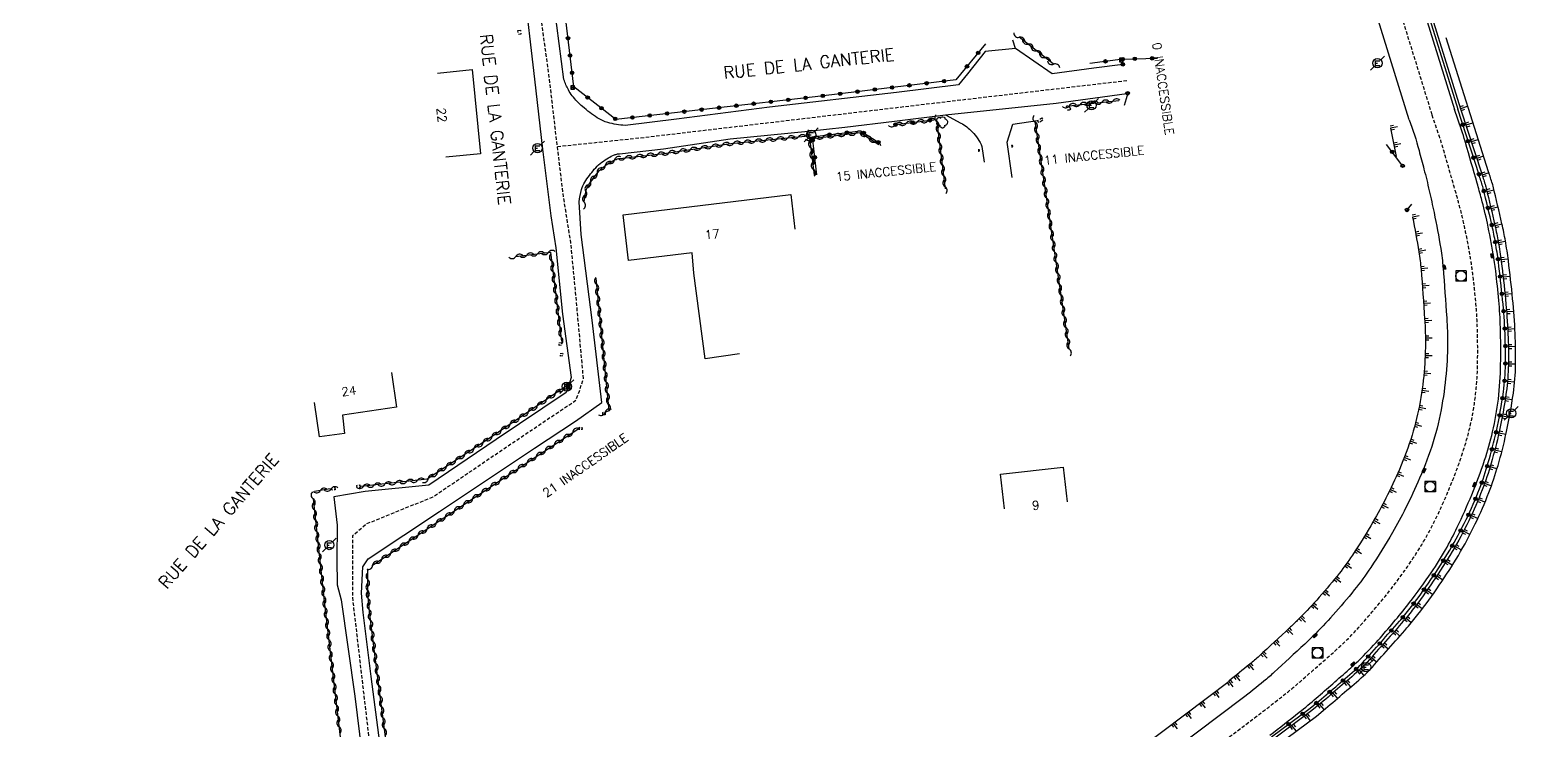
# Model space of a CAD drawing. Header units: millimetres. Extents: x 151000 to 152000, y 111999 to 113000.
# Drawn here: x 151442.4 to 151655.9, y 112744.4 to 112844.9 of the extents above; entities that cross this region are included whole.
import ezdxf
from ezdxf.enums import TextEntityAlignment as Align

# ---------------------------------------------------------------- set-up
doc = ezdxf.new("R2010")
doc.units = ezdxf.units.MM
doc.linetypes.add('DASHED', pattern=[0.75, 0.5, -0.25])
doc.layers.get('0').update_dxf_attribs({"linetype": 'CONTINUOUS'})
for name, color, linetype in [('W0001', 6, 'DASHED'), ('W0008', 7, 'CONTINUOUS'), ('W0017', 7, 'CONTINUOUS'), ('W0100', 7, 'CONTINUOUS'), ('W0112', 1, 'DASHED'), ('W0211', 2, 'CONTINUOUS'), ('W0300', 7, 'CONTINUOUS'), ('W0302', 3, 'CONTINUOUS'), ('W0310', 3, 'CONTINUOUS'), ('W0322', 7, 'CONTINUOUS'), ('W0330', 7, 'CONTINUOUS'), ('W0400', 7, 'CONTINUOUS'), ('W0420', 7, 'CONTINUOUS'), ('W0471', 7, 'CONTINUOUS'), ('W0989', 7, 'CONTINUOUS'), ('W0991', 7, 'CONTINUOUS')]:
    doc.layers.add(name, color=color, linetype=linetype)
doc.styles.get("Standard").update_dxf_attribs({"font": 'romans.shx', "width": 0.85})

# ---------------------------------------------------------------- blocks, each defined once
blk = doc.blocks.new('t211o')
at = {"color": 0, "linetype": 'Continuous'}
for p, q in [((-0.29, 0.5), (-0.29, 0)), ((0, 1), (0, 0)), ((0.29, 0.5), (0.29, 0))]:
    blk.add_line(p, q, dxfattribs=at)
blk = doc.blocks.new('t322o')
at = {"color": 0, "linetype": 'Continuous'}
for radius in [0.25, 0.15]:
    blk.add_circle((0, 0), radius, dxfattribs=at)
blk = doc.blocks.new('t310o')
at = {"color": 0, "linetype": 'Continuous'}
for centre, start, end in [((-0.5, 0.38), 216.8699, 323.1304), ((0.5, -0.37), 36.8699, 143.1303)]:
    blk.add_arc(centre, 0.625, start, end, dxfattribs=at)
blk = doc.blocks.new('T400')
for p, q in [((-0.15, 0.3), (0.15, 0.3)), ((-0.15, -0.25), (-0.15, 0.3)), ((-0.15, 0.15), (0.15, 0.15)), ((-0.15, 0), (0.15, 0)), ((0.15, 0.3), (0.15, -0.25)), ((-0.15, -0.15), (0.15, -0.15)), ((-0.15, -0.25), (-0.15, -0.3)), ((-0.15, -0.3), (0.15, -0.3)), ((0.15, -0.3), (0.15, -0.25))]:
    blk.add_line(p, q)
blk = doc.blocks.new('T471')
for p, q in [((-0.333334, 0.333334), (-0.333334, -0.333334)), ((-0.333334, 0.333334), (0.333334, 0.333334)), ((-0.333334, 0), (0, 0)), ((0.500001, 0.500001), (1.000002, 1.000002)), ((-0.500001, -0.500001), (-1.000002, -1.000002)), ((-0.333334, -0.333334), (0.333334, -0.333334))]:
    blk.add_line(p, q)
blk.add_ellipse((0, 0), major_axis=(0.471405, 0.471405), ratio=1, start_param=5.4977871438, end_param=11.780972451)
blk = doc.blocks.new('t330o')
at = {"color": 0, "linetype": 'Continuous'}
for p, q in [((0.25, -0.25), (-0.25, 0.25)), ((-0.25, -0.25), (0.25, 0.25)), ((-0.25, 0.25), (-0.25, -0.25)), ((0.25, 0.25), (-0.25, 0.25)), ((0.25, -0.25), (0.25, 0.25)), ((-0.25, -0.25), (0.25, -0.25)), ((-0.25, -0.25), (-0.25, -0.25))]:
    blk.add_line(p, q, dxfattribs=at)
blk = doc.blocks.new('T300')
for p, q in [((-0.8, 0.51), (-0.86, 0.34)), ((-0.86, 0.34), (-0.86, 0.17)), ((-0.86, 0.17), (-0.74, 0.06)), ((-0.69, 0.63), (-0.8, 0.51)), ((-0.8, -0.06), (-0.74, 0.06)), ((-0.74, 0.06), (-0.69, 0.11)), ((-0.57, 0.69), (-0.69, 0.63)), ((-0.46, 0.69), (-0.57, 0.69)), ((-0.29, 0.63), (-0.46, 0.69)), ((-0.29, 0.63), (-0.17, 0.74)), ((-0.23, 0.57), (-0.29, 0.63)), ((-0.17, 0.74), (-0.06, 0.8)), ((-0.06, 0.8), (0.06, 0.8)), ((0.06, 0.8), (0.23, 0.74)), ((0.23, 0.74), (0.34, 0.63)), ((0.34, 0.63), (0.4, 0.51)), ((0.46, 0.46), (0.34, 0.46)), ((0.4, 0.51), (0.4, 0.46)), ((0.57, 0.4), (0.46, 0.46)), ((0.57, 0.4), (0.69, 0.29)), ((0.69, 0.29), (0.74, 0.17)), ((0.74, 0.06), (0.69, -0.17)), ((0.74, 0.17), (0.74, 0.06)), ((-0.8, -0.17), (-0.8, -0.06)), ((-0.8, -0.23), (-0.8, -0.17)), ((-0.74, -0.34), (-0.8, -0.23)), ((-0.69, -0.4), (-0.74, -0.34)), ((-0.51, -0.46), (-0.69, -0.4)), ((-0.4, -0.46), (-0.51, -0.46)), ((-0.4, -0.46), (-0.34, -0.46)), ((-0.34, -0.46), (-0.34, -0.4)), ((-0.34, -0.51), (-0.34, -0.46)), ((-0.29, -0.63), (-0.34, -0.51)), ((-0.17, -0.74), (-0.29, -0.63)), ((-0.06, -0.8), (-0.17, -0.74)), ((0.06, -0.8), (-0.06, -0.8)), ((0.17, -0.74), (0.06, -0.8)), ((0.23, -0.69), (0.17, -0.74)), ((0.29, -0.46), (0.23, -0.46)), ((0.29, -0.63), (0.23, -0.69)), ((0.46, -0.4), (0.29, -0.46)), ((0.34, -0.51), (0.29, -0.63)), ((0.34, -0.51), (0.34, -0.46)), ((0.57, -0.34), (0.46, -0.4)), ((0.63, -0.29), (0.57, -0.34)), ((0.69, -0.17), (0.63, -0.29))]:
    blk.add_line(p, q)
blk = doc.blocks.new('T420')
for p, q in [((0.75, 0.75), (-0.75, 0.75)), ((-0.75, 0.75), (-0.75, -0.75)), ((0.75, 0.75), (0.75, -0.75)), ((0.75, -0.75), (-0.75, -0.75))]:
    blk.add_line(p, q)
blk.add_ellipse((0, 0), major_axis=(-0.53, 0.53), ratio=1, start_param=3.926991, end_param=10.210176)

msp = doc.modelspace()

# ---------------------------------------------------------------- linework, layer by layer
at = {"layer": 'W0001', "flags": 128}
for points in [[(151611.93, 113000), (151614.79, 112976.64), (151622.6, 112912.83), (151625.88, 112892.26), (151630.38, 112874.97), (151643.46, 112832.71), (151643.46, 112832.71)], [(151518.03, 112828.13), (151530.53, 112829.45), (151575.9, 112834.82), (151599.76, 112837.61)]]:
    msp.add_lwpolyline(points, dxfattribs=at)
for points in [[(151442.44, 112594.69), (151442.44, 112594.69), (151442.63, 112600.87), (151442.37, 112608.91), (151442.35, 112609.66), (151442.39, 112612.8), (151442.82, 112617.55, -0.009953), (151442.84, 112617.74, -0.002454), (151442.98, 112618.74, -0.010585), (151443.42, 112621.4, -0.01031), (151443.95, 112623.96, -0.016303), (151444.65, 112625.92, -0.016846), (151445.5, 112627.89, -0.013579), (151446.28, 112629.43, -0.013086), (151447.12, 112630.88), (151451.06, 112636.33), (151461.04, 112648.64, -0.005608), (151462.15, 112649.87, -0.005713), (151463.3, 112651.1, -0.010225), (151465.42, 112653.23, -0.009864), (151467.55, 112655.2), (151476.54, 112661.34, 0.016396), (151478.62, 112663.27, 0.02562), (151479.82, 112664.59, 0.002821), (151480.81, 112665.8, 0.002374), (151481.96, 112667.25, 0.03227), (151483.25, 112669.13, 0.020736), (151484.81, 112671.99), (151490.66, 112682.65), (151494.53, 112690.46, 0.033595), (151495.72, 112693.19, 0.060719), (151496.16, 112695.1, 0.010186), (151496.36, 112697.43, 0.009539), (151496.47, 112699.92, 0.029339), (151496.41, 112701.66, 0.017767), (151496.08, 112704.24), (151494.68, 112714.59), (151491.79, 112736.85), (151490.24, 112750.01), (151488.68, 112763.42), (151488.68, 112763.42), (151488.68, 112764.06), (151488.68, 112772.31), (151490.62, 112774), (151493.21, 112775.03), (151500.19, 112777.88), (151510.23, 112784.69), (151520.68, 112791.73), (151521.19, 112793.03), (151521.77, 112794.84), (151520.87, 112804.77), (151519.97, 112814.32), (151518.93, 112820.77), (151518.03, 112828.13), (151516.87, 112838.04), (151515.7, 112846.56), (151513.77, 112864.45), (151513.12, 112870.25), (151513.12, 112874.98), (151513.34, 112879.7), (151514.2, 112885.93), (151515.27, 112893.02), (151516.56, 112899.46), (151517.85, 112914.84), (151518.92, 112944.9), (151519.78, 112959.72), (151522.04, 112967.11), (151533.21, 112962.48), (151556.38, 112954.85), (151564.28, 112953.76), (151571.59, 112954.2), (151578.93, 112957.63), (151583.79, 112961.54), (151587.46, 112967.21), (151592.9, 112977.98), (151594.52, 112984.33)], [(151459.91, 112587.84), (151483.76, 112616.82), (151504.78, 112642.36), (151517.41, 112657.69), (151528.04, 112670.57), (151529.35, 112672.13, -0.004363), (151533.5, 112676.98, -0.006719), (151536.31, 112680.11, -0.000073), (151538.72, 112682.73, -0.001328), (151538.86, 112682.88, -0.006227), (151541.72, 112685.88, -0.004746), (151545.52, 112689.69, -0.008001), (151548.84, 112692.86, -0.006296), (151553.15, 112696.73, -0.005412), (151554.9, 112698.24, -0.002202), (151559.14, 112701.77, -0.015602), (151559.65, 112702.16, 0.004263), (151560.88, 112703.07), (151589.59, 112724.64), (151598.78, 112731.62), (151618.22, 112746.31, 0.006484), (151622.39, 112749.55, 0.011034), (151624.7, 112751.48, 0.001143), (151629.42, 112755.63, 0.006068), (151630.24, 112756.37, 0.023529), (151633.01, 112759.19, 0.014729), (151637.27, 112764.24, 0.017218), (151640.32, 112768.37, 0.020772), (151642.53, 112771.9, 0.01837), (151644.13, 112774.95, 0.013276), (151646.13, 112779.44, 0.018273), (151647.87, 112784.15, 0.022579), (151648.95, 112787.96, 0.027206), (151649.71, 112792.3, 0.026146), (151650.02, 112796.9, 0.011137), (151649.99, 112802.07, 0.015346), (151649.77, 112805.72, 0.006991), (151649.33, 112809.9, 0.012154), (151649, 112812.18, 0.010872), (151648.19, 112816.43, 0.013352), (151647.38, 112819.79, 0.003304), (151646.77, 112821.97, 0.001261), (151645.1, 112827.78, 0.00425), (151645.07, 112827.91, 0.000488), (151644.57, 112829.52), (151643.46, 112832.71)]]:
    msp.add_lwpolyline(points, format="xyb", dxfattribs=at)
at = {"layer": 'W0008', "flags": 128}
for points in [[(151640.22, 112831.97), (151627.56, 112872.9, -0.0129), (151624.4, 112883.69, -0.0135), (151622.56, 112892.06, -0.0183), (151619.81, 112908.65), (151608.65, 113000, 0.1196)], [(151615.27, 113000), (151619.87, 112962.56), (151625.57, 112915.97), (151626.48, 112908.9, 0.0199), (151629.2, 112892.46, 0.0234), (151633.2, 112877.05), (151646.7, 112833.45), (151646.7, 112833.45)], [(151599.14, 112839.91), (151594.97, 112839.36), (151589.01, 112838.57), (151583.76, 112842.18), (151579.38, 112841.74), (151576.88, 112838.56), (151575.55, 112836.96), (151566.68, 112835.87), (151548.44, 112833.77), (151535.12, 112832.04), (151527.75, 112831.16, -0.052635), (151525.27, 112831.57, -0.080022), (151523.75, 112832.25, -0.033307), (151521.65, 112833.86, -0.041387), (151520.17, 112835.39, -0.052925), (151519.61, 112836.26, -0.033593), (151518.96, 112837.75), (151517.28, 112850.7), (151516.21, 112861.79), (151515.01, 112872.06)], [(151493.64, 112734.15), (151491.33, 112752.11), (151490.17, 112761.27), (151489.91, 112764.06), (151490.14, 112767.81), (151490.91, 112768.98), (151501.13, 112775.79), (151514.77, 112784.85), (151520.61, 112788.72), (151524.43, 112791.41), (151523.04, 112803.23), (151521.46, 112815.53), (151521.17, 112820.19, -0.047687), (151521.49, 112821.98, -0.076853), (151521.95, 112823, -0.028165), (151523.33, 112824.87, -0.05544), (151524.17, 112825.69, -0.023631), (151525.14, 112826.37, -0.029279), (151525.98, 112826.84, -0.043169), (151526.43, 112827, -0.041179), (151526.92, 112827.1), (151533.27, 112827.8), (151542.83, 112829.24), (151553.99, 112830.35), (151559.26, 112830.89), (151566.4, 112831.76), (151573.72, 112832.67), (151589.59, 112834.36), (151599.72, 112835.73)], [(151620.21, 112743.67, 0.006486), (151624.45, 112746.97, 0.011034), (151626.88, 112748.99, 0.001143), (151631.61, 112753.14, 0.006068), (151632.48, 112753.94, 0.023529), (151635.47, 112756.98, 0.014729), (151639.86, 112762.19, 0.017218), (151643.04, 112766.5, 0.020772), (151645.41, 112770.26, 0.01837), (151647.11, 112773.52, 0.013276), (151649.18, 112778.18, 0.018273), (151651.02, 112783.11, 0.022579), (151652.17, 112787.21, 0.027206), (151653, 112791.9, 0.026146), (151653.33, 112796.84, 0.011137), (151653.3, 112802.17, 0.015346), (151653.06, 112806.02, 0.006991), (151652.62, 112810.29, 0.012154), (151652.27, 112812.73, 0.010872), (151651.43, 112817.12, 0.013352), (151650.57, 112820.65, 0.003304), (151649.96, 112822.88, 0.001261), (151648.28, 112828.7, 0.00425), (151648.23, 112828.89, 0.000488), (151647.73, 112830.5), (151646.7, 112833.45)], [(151640.22, 112831.97, -0.022138), (151641.62, 112827.57, -0.004768), (151642.33, 112824.9, -0.005541), (151643.09, 112821.78, -0.005541), (151643.78, 112818.64, -0.010915), (151644.73, 112813.51, -0.02054), (151645.07, 112810.75, -0.003522), (151645.59, 112803.55, -0.010537), (151645.7, 112801.14, -0.025236), (151645.56, 112796.15, -0.024187), (151644.9, 112790.99, -0.03054), (151643.66, 112785.78, -0.029186), (151641.71, 112780.53, -0.012929), (151639.7, 112776.25, -0.015312), (151637.8, 112772.74, -0.014955), (151634.7, 112767.75, -0.021882), (151632.34, 112764.51, -0.014429), (151629.3, 112760.93, -0.016034), (151626.38, 112757.87, -0.006041), (151625.22, 112756.76, -0.001627), (151620.84, 112752.7, -0.01443), (151619.37, 112751.42, -0.007045), (151616.26, 112748.94), (151587.32, 112727.12)]]:
    msp.add_lwpolyline(points, format="xyb", dxfattribs=at)
msp.add_lwpolyline([(151513.15, 112851.4), (151514.76, 112837.79), (151515.91, 112827.77), (151517.11, 112818.2), (151517.79, 112813.59), (151518.75, 112804.06), (151520.03, 112794.98), (151519.59, 112793.61), (151519.29, 112792.85), (151509.27, 112786.1), (151499.6, 112779.53), (151490.48, 112778.64), (151485.98, 112777.87), (151486.45, 112773.81), (151486.4, 112768.93), (151486.43, 112765.25), (151487.01, 112763.08), (151488.98, 112749.28), (151490.67, 112735.65)], dxfattribs=at)
at = {"layer": 'W0017', "flags": 128}
for points in [[(151583.76, 112842.18), (151583.38, 112843.41)], [(151583.27, 112823.68), (151582.55, 112828.74), (151583.37, 112831.32), (151586.91, 112831.86)]]:
    msp.add_lwpolyline(points, dxfattribs=at)
msp.add_lwpolyline([(151573.72, 112832.67), (151575.91, 112831.5, -0.037984), (151576.77, 112830.93, -0.037984), (151577.53, 112830.25, -0.047468), (151578.33, 112829.25, -0.047468), (151578.92, 112828.11), (151579.26, 112825.88)], format="xyb", dxfattribs=at)
at = {"layer": 'W0100', "flags": 128}
for points in [[(151500.83, 112838.67), (151505.8, 112839.17), (151507.02, 112827.1), (151502.05, 112826.59)], [(151544.17, 112798.39), (151539.22, 112797.67), (151537.62, 112809.95), (151537.36, 112812.89), (151528.25, 112811.76), (151527.46, 112818.34), (151551.5, 112821.25), (151552.11, 112816.28)], [(151494.24, 112795.7), (151494.97, 112790.76), (151487.2, 112789.61), (151487.5, 112786.98), (151483.92, 112786.46), (151483.21, 112791.41)], [(151582.15, 112776.16), (151581.6, 112781.13), (151590.58, 112782.13), (151591.14, 112777.16)]]:
    msp.add_lwpolyline(points, dxfattribs=at)
at = {"layer": 'W0112', "flags": 128}
for points in [[(151512.37, 112844.75), (151512.72, 112844.8), (151512.79, 112844.26), (151512.44, 112844.22)], [(151587.09, 112831.55), (151586.91, 112831.86), (151587.53, 112832.23), (151587.71, 112831.92)], [(151591.64, 112833.46), (151591.32, 112833.31), (151591.04, 112833.9), (151591.36, 112834.05)], [(151518.24, 112799.96), (151518.6, 112800), (151518.64, 112799.63), (151518.29, 112799.59)], [(151518.42, 112798.44), (151518.77, 112798.5), (151518.84, 112798.12), (151518.49, 112798.06)], [(151524.55, 112789.63), (151524.53, 112789.99), (151524.88, 112790.01), (151524.9, 112789.66)], [(151521.18, 112787.49), (151521.15, 112787.84), (151521.56, 112787.88), (151521.59, 112787.52)], [(151486.12, 112779.23), (151486.16, 112778.88), (151485.71, 112778.82), (151485.66, 112779.17)], [(151489.71, 112779.58), (151489.76, 112779.23), (151489.32, 112779.17), (151489.27, 112779.52)]]:
    msp.add_lwpolyline(points, close=True, dxfattribs=at)
for points in [[(151583.16, 112828.12, 1.023033), (151583.32, 112828.24, 0.977486)], [(151578.4, 112827.51, 1.023033), (151578.56, 112827.64, 0.977486)]]:
    msp.add_lwpolyline(points, format="xyb", close=True, dxfattribs=at)
at = {"layer": 'W0211', "flags": 128}
for points in [[(151619.07, 112979.74), (151626.87, 112914.9), (151627.27, 112909.66, 0.0344), (151630.42, 112892.66, 0.022), (151634.06, 112876.99), (151647.56, 112833.54), (151647.56, 112833.54)], [(151647.56, 112833.54), (151650.63, 112824.2, -0.002453), (151651.16, 112822.5, -0.01366), (151651.25, 112822.17, -0.00504), (151652.51, 112816.8, -0.011513), (151652.99, 112814.42, -0.012867), (151653.41, 112811.64, -0.006534), (151654.03, 112806.17, -0.013445), (151654.38, 112801.23, -0.015269), (151654.44, 112796.86, -0.029699), (151654.13, 112792.88, -0.020395), (151653.12, 112787.21, -0.016934), (151651.96, 112782.68, -0.019773), (151650.68, 112778.87, -0.022027), (151648.76, 112774.44, -0.021138), (151646.38, 112770.01, -0.015498), (151643.67, 112765.77, -0.015197), (151640.66, 112761.62, -0.014448), (151639.12, 112759.74, -0.004363), (151633.83, 112753.78, -0.029547), (151632.98, 112752.95, -0.004686), (151627.55, 112748.29), (151626.26, 112747.21), (151620.73, 112743.12)], [(151640.68, 112818, -0.010915), (151641.6, 112813, -0.02054), (151641.91, 112810.5, -0.003522), (151642.43, 112803.35, -0.010537), (151642.53, 112801.07, -0.025236), (151642.4, 112796.4, -0.024187), (151641.78, 112791.54, -0.03054), (151640.62, 112786.71, -0.029186), (151638.81, 112781.81, -0.012929), (151636.86, 112777.67, -0.015312), (151635.06, 112774.33, -0.014955), (151632.06, 112769.51, -0.021882), (151629.86, 112766.49, -0.014429), (151626.94, 112763.05, -0.016034), (151624.16, 112760.14, -0.006041), (151623.06, 112759.08, -0.001627), (151618.69, 112755.03, -0.01443), (151617.36, 112753.87, -0.007045), (151614.32, 112751.45, -0.007045)]]:
    msp.add_lwpolyline(points, format="xyb", dxfattribs=at)
for points in [[(151637.54, 112830.77), (151638.35, 112826.71)], [(151614.37, 112751.4), (151585.46, 112729.59), (151563.67, 112713.59)]]:
    msp.add_lwpolyline(points, dxfattribs=at)
at = {"layer": 'W0302', "flags": 128}
msp.add_lwpolyline([(151621.35, 112742.29), (151626.9, 112746.4), (151628.21, 112747.51, 0.004686), (151633.66, 112752.18, 0.029547), (151634.59, 112753.09, 0.004363), (151639.89, 112759.07, 0.014448), (151641.47, 112760.99, 0.015197), (151644.52, 112765.19, 0.015498), (151647.26, 112769.48, 0.021138), (151649.69, 112773.99, 0.022027), (151651.64, 112778.51, 0.019773), (151652.95, 112782.39, 0.016934), (151654.13, 112786.99, 0.020395), (151655.15, 112792.75, 0.029699), (151655.47, 112796.84, 0.015269), (151655.41, 112801.28, 0.013445), (151655.05, 112806.27, 0.006534), (151654.44, 112811.77, 0.012867), (151654.01, 112814.6, 0.011513), (151653.52, 112817.03, 0.00504), (151652.25, 112822.42, 0.01366), (151652.14, 112822.8, 0.002453), (151651.61, 112824.51), (151645.53, 112843.74)], format="xyb", dxfattribs=at)
at = {"layer": 'W0310', "flags": 128}
for points in [[(151589.22, 112839.93), (151589.14, 112839.98), (151584.28, 112843.81)], [(151591.46, 112833.99), (151598.54, 112834.74)], [(151554.61, 112829.3), (151561.47, 112830.12), (151564.14, 112828.41)], [(151566.52, 112831.27), (151572.42, 112832), (151573.66, 112822.08)], [(151591.43, 112799.09), (151586.55, 112831.75)], [(151554.18, 112829.52), (151554.24, 112829), (151554.86, 112824.04)], [(151512.08, 112812.35), (151517.04, 112812.95), (151518.6, 112800.14)], [(151524.88, 112790.01), (151525.45, 112790.24), (151523.57, 112809.23)], [(151519.02, 112793.56), (151508.37, 112786.32), (151499.37, 112780.41), (151489.85, 112779.34)], [(151491.53, 112768.05), (151501.75, 112774.85), (151515.39, 112783.92), (151521.23, 112787.78)], [(151485.57, 112779.01), (151485.17, 112778.95), (151483.19, 112778.66)], [(151483, 112777.58), (151484.65, 112762.46), (151488.17, 112732.43), (151491.96, 112701.98), (151492.48, 112694.57)], [(151496.78, 112716.67), (151494.55, 112734.27), (151492.24, 112752.23), (151491.07, 112761.37), (151490.82, 112764.14), (151490.86, 112767.56)]]:
    msp.add_lwpolyline(points, dxfattribs=at)
msp.add_lwpolyline([(151521.86, 112820.14, -0.047687), (151522.15, 112821.79, -0.076853), (151522.53, 112822.63, -0.028165), (151523.86, 112824.43, -0.05544), (151524.59, 112825.15, -0.023631), (151525.51, 112825.79, -0.029279), (151526.28, 112826.21, -0.043169), (151526.61, 112826.34, -0.041179), (151526.99, 112826.42), (151533.36, 112827.12), (151542.92, 112828.55), (151554.05, 112829.66)], format="xyb", dxfattribs=at)
at = {"layer": 'W0322', "flags": 128}
for points in [[(151627.36, 112905.1, 0.0104), (151629.57, 112892.7, 0.0245), (151633.68, 112876.88), (151647.19, 112833.49), (151647.19, 112833.49)], [(151620.48, 112743.45), (151626, 112747.54), (151627.28, 112748.61, 0.004686), (151632.71, 112753.27, 0.029547), (151633.52, 112754.06, 0.004363), (151638.8, 112760.02, 0.014448), (151640.33, 112761.88, 0.015197), (151643.33, 112766, 0.015498), (151646.02, 112770.22, 0.021138), (151648.39, 112774.62, 0.022027), (151650.29, 112779.02, 0.019773), (151651.56, 112782.79, 0.016934), (151652.72, 112787.3, 0.020395), (151653.72, 112792.94, 0.029699), (151654.02, 112796.87, 0.015269), (151653.96, 112801.21, 0.013445), (151653.61, 112806.13, 0.006534), (151653, 112811.59, 0.012867), (151652.58, 112814.35, 0.011513), (151652.11, 112816.71, 0.00504), (151650.84, 112822.07, 0.01366), (151650.76, 112822.38, 0.002453), (151650.23, 112824.07), (151647.19, 112833.49)]]:
    msp.add_lwpolyline(points, format="xyb", dxfattribs=at)
for points in [[(151579.45, 112842.85), (151575.18, 112837.71), (151555.02, 112835.27), (151526.43, 112832.02), (151520.39, 112836.67), (151516.17, 112872.01), (151517.6, 112872.22), (151522.55, 112872.96)], [(151599.14, 112839.91), (151599.12, 112840.67), (151604.12, 112840.81)], [(151599.12, 112840.67), (151594.4, 112840.05)], [(151599.83, 112835.76), (151599.61, 112834.97), (151599.34, 112834.01)], [(151555.26, 112824.09), (151554.65, 112829.05), (151554.58, 112829.54), (151561.53, 112830.36), (151564.26, 112828.6)], [(151566.52, 112831.27), (151572.42, 112832)], [(151639.27, 112825.37), (151638.17, 112826.82), (151636.96, 112828.41)], [(151639.9, 112819.03), (151640.59, 112819.87)]]:
    msp.add_lwpolyline(points, dxfattribs=at)

# ---------------------------------------------------------------- block references
at = {"layer": 'W0211'}
for p, rotation in [((151647.56, 112833.54), 288.153449416975), ((151637.54, 112830.77), 281.2556365394581), ((151648.34, 112831.17), 288.153449416975), ((151638.03, 112828.32), 281.2556365394581), ((151649.12, 112828.79), 288.153449416975), ((151649.9, 112826.42), 288.153449416975), ((151650.68, 112824.04), 287.501258436012), ((151651.38, 112821.64), 283.7452191480875), ((151651.96, 112819.21), 283.2216703706765), ((151640.68, 112818), 281.7578316968842), ((151652.52, 112816.77), 282.6716152503806), ((151641.16, 112815.54), 280.5279119465509), ((151641.59, 112813.08), 279.2979921962176), ((151653.01, 112814.32), 279.9611752508947), ((151641.9, 112810.6), 274.7383001141698), ((151653.39, 112811.85), 277.3392883685347), ((151653.69, 112809.37), 276.4946800304964), ((151642.09, 112808.11), 274.2797052198353), ((151653.95, 112806.88), 275.8145439921914), ((151642.27, 112805.61), 273.998288293726), ((151654.18, 112804.4), 274.51062588491), ((151642.44, 112803.12), 273.5008831359524), ((151642.53, 112800.62), 270.7718613477303), ((151654.35, 112801.9), 272.9562383941164), ((151642.5, 112798.12), 267.6792095556839), ((151654.44, 112799.4), 271.0744548909826), ((151654.44, 112796.9), 269.0723773592475), ((151642.33, 112795.63), 264.669406321935), ((151654.31, 112794.41), 264.8466663650145), ((151642.04, 112793.15), 261.8440427466064), ((151654, 112791.93), 261.4503247063516), ((151641.62, 112790.68), 258.7761921048304), ((151653.58, 112789.46), 259.4246993018504), ((151641.06, 112788.24), 255.2548076876088), ((151640.35, 112785.85), 251.8513534148706), ((151653.08, 112787.01), 257.3951993551856), ((151639.51, 112783.5), 248.6562942264385), ((151652.49, 112784.58), 255.3211970251745), ((151638.53, 112781.19), 245.883676410808), ((151651.81, 112782.18), 253.0910439118903), ((151637.48, 112778.93), 244.2621311954352), ((151651.03, 112779.8), 250.2699751496913), ((151636.36, 112776.69), 242.3378820603086), ((151650.13, 112777.47), 247.5761093844185), ((151635.16, 112774.5), 240.0303276188852), ((151649.12, 112775.18), 244.9660466446923), ((151633.88, 112772.35), 238.4576369199224), ((151648.01, 112772.94), 242.4929348956848), ((151632.54, 112770.24), 236.9483500494751), ((151646.81, 112770.75), 240.0875767765438), ((151631.14, 112768.17), 234.2379254688001), ((151645.53, 112768.61), 238.1013208934291), ((151629.62, 112766.19), 231.1192597177042), ((151644.17, 112766.5), 236.3355768570987), ((151628.02, 112764.27), 229.2880972574565), ((151642.75, 112764.44), 234.6131946711781), ((151626.35, 112762.4), 227.2986021525793), ((151641.28, 112762.43), 232.9147912140677), ((151624.62, 112760.59), 225.0159534744147), ((151639.73, 112760.46), 230.2029112105108), ((151622.82, 112758.86), 223.0201893059164), ((151638.09, 112758.58), 228.718290061321), ((151619.16, 112755.46), 222.7071136367297), ((151620.99, 112757.16), 222.863651471323), ((151636.44, 112756.7), 228.404643183494), ((151617.28, 112753.81), 219.3172101939472), ((151634.77, 112754.84), 228.0909963056669), ((151614.37, 112751.4), 217.0290518227517), ((151615.33, 112752.24), 218.28090090368), ((151631.17, 112751.38), 220.7837145256088), ((151633.06, 112753.02), 221.7265928010656), ((151612.37, 112749.9), 217.0290518227517), ((151629.27, 112749.75), 220.4086459171721), ((151608.38, 112746.89), 217.0290518227517), ((151610.38, 112748.39), 217.0290518227517), ((151627.36, 112748.14), 220.0694655599276), ((151606.38, 112745.38), 217.0290518227517), ((151623.4, 112745.09), 216.496479153311), ((151625.41, 112746.58), 216.496479153311)]:
    msp.add_blockref('t211o', p, dxfattribs=dict(at, rotation=rotation))
at = {"layer": 'W0300'}
msp.add_blockref('T300', (151573.27, 112831.58), dxfattribs=at)
at = {"layer": 'W0310'}
for p, rotation in [((151584.29, 112843.8), 141.733094345625), ((151585.52, 112842.83), 141.733094345625), ((151586.75, 112841.86), 141.733094345625), ((151587.98, 112840.89), 141.733094345625), ((151589.22, 112839.93), 150.89008715279), ((151593.01, 112834.16), 6.064128030663932), ((151594.57, 112834.32), 6.064128030663932), ((151596.13, 112834.49), 6.064128030663932), ((151597.69, 112834.65), 6.064128030663932), ((151571.18, 112831.85), 7.132932732220781), ((151572.46, 112831.69), 277.1329327321171), ((151586.57, 112831.61), 98.49846697132362), ((151591.46, 112833.99), 6.064128030663932), ((151554.18, 112829.52), 277.0714710620155), ((151559.28, 112829.86), 6.741311562423191), ((151560.83, 112830.04), 6.741311562423191), ((151562.25, 112829.62), 327.3532111303343), ((151566.52, 112831.27), 7.132932732220781), ((151568.07, 112831.46), 7.132932732220781), ((151569.63, 112831.65), 7.132932732220781), ((151572.66, 112830.14), 277.1329327321171), ((151586.8, 112830.06), 98.49846697132362), ((151537.09, 112827.68), 8.530233674780614), ((151538.64, 112827.91), 8.530233674780614), ((151540.19, 112828.14), 8.530233674780614), ((151541.73, 112828.38), 8.530233674780614), ((151543.28, 112828.59), 5.695243002406181), ((151544.84, 112828.75), 5.695243002406181), ((151546.4, 112828.9), 5.695243002406181), ((151547.96, 112829.06), 5.695243002406181), ((151549.52, 112829.21), 5.695243002406181), ((151551.08, 112829.37), 5.695243002406181), ((151552.63, 112829.52), 5.695243002406181), ((151554.61, 112829.3), 6.741311562423191), ((151554.37, 112827.97), 277.0714710584563), ((151556.17, 112829.49), 6.741311562423191), ((151557.72, 112829.67), 6.741311562423191), ((151563.57, 112828.77), 327.3532111303343), ((151572.85, 112828.58), 277.1329327321171), ((151573.05, 112827.03), 277.1329327321171), ((151587.03, 112828.52), 98.49846697132362), ((151587.26, 112826.97), 98.49846697132362), ((151524.91, 112825.38), 35.86348094189676), ((151526.24, 112826.2), 25.92354051277889), ((151527.77, 112826.5), 6.309848026427068), ((151529.32, 112826.67), 6.309848026427068), ((151530.88, 112826.85), 6.309848026427068), ((151532.44, 112827.02), 6.309848026427068), ((151533.99, 112827.21), 8.530233674780614), ((151535.54, 112827.45), 8.530233674780614), ((151554.56, 112826.42), 277.0714710584563), ((151554.75, 112824.86), 277.0714710584563), ((151573.24, 112825.48), 277.1329327321171), ((151587.49, 112825.42), 98.49846697132362), ((151522.82, 112823.07), 55.36823507105712), ((151523.76, 112824.32), 50.86221194937634), ((151573.43, 112823.92), 277.1329327321171), ((151587.72, 112823.87), 98.49846697132362), ((151522.12, 112821.68), 75.22113635407125), ((151573.63, 112822.37), 277.1329327321171), ((151587.96, 112822.32), 98.49846697132362), ((151588.19, 112820.77), 98.49846697132362), ((151521.86, 112820.14), 85.39861610637075), ((151588.42, 112819.22), 98.49846697132362), ((151588.65, 112817.67), 98.49846697132362), ((151588.88, 112816.13), 98.49846697132362), ((151589.11, 112814.58), 98.49846697132362), ((151515.18, 112812.73), 6.934252859447363), ((151516.74, 112812.92), 6.934252859447363), ((151589.34, 112813.03), 98.49846697132362), ((151512.08, 112812.35), 6.934252859447363), ((151513.63, 112812.54), 6.934252859447363), ((151517.19, 112811.7), 276.9342528595971), ((151517.38, 112810.15), 276.9342528595971), ((151589.58, 112811.48), 98.49846697132362), ((151589.81, 112809.93), 98.49846697132362), ((151517.57, 112808.59), 276.9342528595971), ((151523.66, 112808.33), 95.65736247666216), ((151590.04, 112808.38), 98.49846697132362), ((151517.76, 112807.04), 276.9342528595971), ((151523.81, 112806.77), 95.65736247666216), ((151590.27, 112806.83), 98.49846697132362), ((151517.95, 112805.48), 276.9342528595971), ((151518.14, 112803.93), 276.9342528595971), ((151523.97, 112805.21), 95.65736247666216), ((151524.12, 112803.66), 95.65736247666216), ((151590.5, 112805.28), 98.49846697132362), ((151590.73, 112803.74), 98.49846697132362), ((151518.33, 112802.37), 276.9342528595971), ((151524.28, 112802.1), 95.65736247666216), ((151590.96, 112802.19), 98.49846697132362), ((151518.52, 112800.82), 276.9342528595971), ((151524.43, 112800.54), 95.65736247666216), ((151591.2, 112800.64), 98.49846697132362), ((151524.59, 112798.98), 95.65736247666216), ((151524.74, 112797.42), 95.65736247666216), ((151591.43, 112799.09), 98.49846697132362), ((151524.89, 112795.86), 95.65736247666216), ((151519.02, 112793.56), 214.2252184518387), ((151525.05, 112794.31), 95.65736247666216), ((151515.14, 112790.92), 214.2252184518387), ((151516.43, 112791.8), 214.2252184518387), ((151517.73, 112792.68), 214.2252184518387), ((151525.2, 112792.75), 95.65736247666216), ((151525.36, 112791.19), 95.65736247666216), ((151512.55, 112789.16), 214.2252184518387), ((151513.84, 112790.04), 214.2252184518387), ((151524.88, 112790.01), 22.04592737167239), ((151509.96, 112787.4), 214.2252184518387), ((151511.25, 112788.28), 214.2252184518387), ((151520.23, 112787.12), 33.48085251449074), ((151506.05, 112784.79), 213.280108266905), ((151507.36, 112785.65), 213.280108266905), ((151508.66, 112786.52), 214.2252184518387), ((151516.31, 112784.52), 33.48085251449074), ((151517.61, 112785.39), 33.48085251449074), ((151518.92, 112786.25), 33.48085251449074), ((151503.43, 112783.08), 213.280108266905), ((151504.74, 112783.94), 213.280108266905), ((151513.7, 112782.79), 33.60307153555703), ((151515, 112783.66), 33.60307153555703), ((151499.5, 112780.5), 213.280108266905), ((151500.81, 112781.36), 213.280108266905), ((151502.12, 112782.22), 213.280108266905), ((151511.09, 112781.06), 33.60307153555703), ((151512.39, 112781.93), 33.60307153555703), ((151484.02, 112778.78), 188.1948552676288), ((151485.57, 112779.01), 188.1948552727717), ((151490.19, 112779.38), 186.4428963822349), ((151491.75, 112779.55), 186.4428963822349), ((151493.3, 112779.73), 186.4428963822349), ((151494.86, 112779.9), 186.4428963822349), ((151496.41, 112780.08), 186.4428963822349), ((151497.97, 112780.26), 186.4428963822349), ((151507.18, 112778.46), 33.60307153555703), ((151508.48, 112779.33), 33.60307153555703), ((151509.78, 112780.19), 33.60307153555703), ((151483, 112777.58), 276.2199101833837), ((151483.17, 112776.02), 276.2199101833837), ((151504.57, 112776.73), 33.60307153555703), ((151505.87, 112777.59), 33.60307153555703), ((151483.34, 112774.47), 276.2199101833837), ((151500.65, 112774.12), 33.66358911199757), ((151501.96, 112774.99), 33.60307153555703), ((151503.26, 112775.86), 33.60307153555703), ((151483.51, 112772.91), 276.2199101833837), ((151498.05, 112772.39), 33.66358911199757), ((151499.35, 112773.26), 33.66358911199757), ((151483.68, 112771.35), 276.2199101833837), ((151483.85, 112769.8), 276.2199101833837), ((151494.14, 112769.78), 33.66358911199757), ((151495.44, 112770.65), 33.66358911199757), ((151496.74, 112771.52), 33.66358911199757), ((151484.02, 112768.24), 276.2199101833837), ((151491.53, 112768.05), 33.66358911199757), ((151492.83, 112768.92), 33.66358911199757), ((151484.19, 112766.68), 276.2199101833837), ((151484.36, 112765.13), 276.2199101833837), ((151490.84, 112765.99), 89.40220121217159), ((151484.53, 112763.57), 276.2199101833837), ((151490.82, 112764.42), 89.40220121217159), ((151490.9, 112763.28), 95.22845240224119), ((151484.7, 112762.01), 276.6835224498979), ((151491.04, 112761.72), 95.22845240224119), ((151484.88, 112760.46), 276.6835224498979), ((151485.07, 112758.9), 276.6835224498979), ((151491.23, 112760.16), 97.25317438403297), ((151491.43, 112758.61), 97.25317438403297), ((151485.25, 112757.35), 276.6835224498979), ((151491.62, 112757.05), 97.25317438403297), ((151485.43, 112755.79), 276.6835224498979), ((151491.82, 112755.5), 97.25317438403297), ((151485.61, 112754.24), 276.6835224498979), ((151485.8, 112752.68), 276.6835224498979), ((151492.02, 112753.95), 97.25317438403297), ((151492.22, 112752.39), 97.25317438403297), ((151485.98, 112751.13), 276.6835224498979), ((151492.42, 112750.84), 97.33592418381748), ((151486.16, 112749.57), 276.6835224498979), ((151486.34, 112748.01), 276.6835224498979), ((151492.62, 112749.29), 97.33592418381748), ((151486.52, 112746.46), 276.6835224498979), ((151492.82, 112747.73), 97.33592418381748), ((151493.02, 112746.18), 97.33592418381748), ((151486.71, 112744.9), 276.6835224498979), ((151493.22, 112744.63), 97.33592418381748)]:
    msp.add_blockref('t310o', p, dxfattribs=dict(at, rotation=rotation))
at = {"layer": 'W0322'}
for p, rotation in [((151519.55, 112843.66), 96.80835330410946), ((151519.85, 112841.18), 96.80835330410946), ((151578.38, 112841.56), 230.3246304199057), ((151599.12, 112840.67), 187.466652614754), ((151600.86, 112840.72), 1.578682378919504), ((151603.35, 112840.79), 1.578682378919504), ((151520.14, 112838.7), 96.80835330410946), ((151576.78, 112839.63), 230.3246304199057), ((151596.64, 112840.34), 187.466652614754), ((151599.14, 112839.91), 91.57868238023306), ((151563.56, 112836.3), 186.8967085607366), ((151566.04, 112836.6), 186.8967085607366), ((151568.52, 112836.9), 186.8967085607366), ((151571, 112837.2), 186.8967085607366), ((151573.49, 112837.5), 186.8967085607366), ((151522.37, 112835.15), 142.4283056789209), ((151546.18, 112834.27), 186.4806464396445), ((151548.66, 112834.55), 186.4806464396445), ((151551.15, 112834.83), 186.4806464396445), ((151553.63, 112835.11), 186.4806464396445), ((151556.11, 112835.4), 186.8967085607366), ((151558.6, 112835.7), 186.8967085607366), ((151561.08, 112836), 186.8967085607366), ((151599.83, 112835.76), 254.2309931525835), ((151524.35, 112833.62), 142.4283056789209), ((151526.33, 112832.1), 142.4283056789209), ((151528.79, 112832.29), 186.4806464396445), ((151531.27, 112832.57), 186.4806464396445), ((151533.76, 112832.86), 186.4806464396445), ((151536.24, 112833.14), 186.4806464396445), ((151538.73, 112833.42), 186.4806464396445), ((151541.21, 112833.7), 186.4806464396445), ((151543.69, 112833.98), 186.4806464396445), ((151557.07, 112829.83), 6.741311562480554), ((151559.55, 112830.12), 6.741311562480554), ((151561.96, 112830.08), 327.353211130799), ((151566.52, 112831.27), 7.132932732220781), ((151569, 112831.58), 7.132932732220781), ((151571.48, 112831.89), 7.132932732220781), ((151647.9, 112831.27), 107.919555835838), ((151554.65, 112829.05), 277.0714710587667), ((151564.06, 112828.73), 327.353211130799), ((151648.67, 112828.9), 107.919555835838), ((151554.95, 112826.57), 277.0714710587667), ((151637.76, 112827.36), 127.3167155321718), ((151649.44, 112826.52), 107.919555835838), ((151639.27, 112825.37), 127.3167155313106), ((151650.21, 112824.14), 107.919555835838), ((151650.92, 112821.74), 103.7882012321201), ((151651.51, 112819.31), 103.2638540255824), ((151639.9, 112819.03), 50.77017311733712), ((151652.07, 112816.88), 102.7395068190448), ((151652.57, 112814.43), 100.1516027334738), ((151652.95, 112811.96), 97.50663821249537), ((151653.25, 112809.47), 96.53617205204691), ((151653.52, 112806.99), 95.85468794580176), ((151653.76, 112804.5), 94.59668390705599), ((151653.92, 112802.01), 93.03523735945362), ((151654.02, 112799.51), 91.16531850581717), ((151654.02, 112797.01), 89.15151474698082), ((151653.9, 112794.51), 84.96324277739991), ((151653.59, 112792.03), 81.48522762999912), ((151653.18, 112789.57), 79.44759770805241), ((151652.68, 112787.12), 77.40633148260055), ((151652.09, 112784.69), 75.31974261174089), ((151651.41, 112782.28), 73.07061168904124), ((151650.62, 112779.91), 70.22620481837895), ((151649.72, 112777.58), 67.51503182642682), ((151648.71, 112775.29), 64.88500398370245), ((151647.6, 112773.05), 62.40086971865821), ((151646.4, 112770.86), 59.97856554162492), ((151645.1, 112768.72), 58.01119351456072), ((151643.75, 112766.62), 56.23633457941325), ((151642.33, 112764.56), 54.5092057097624), ((151640.85, 112762.55), 52.80237099044398), ((151639.29, 112760.59), 49.94915768906019), ((151637.65, 112758.7), 48.69378128724014), ((151636, 112756.83), 48.37984803213708), ((151632.6, 112753.17), 41.12121413864333), ((151634.33, 112754.97), 48.06591477703401), ((151630.71, 112751.53), 40.74573593419925), ((151628.81, 112749.91), 40.37025772975517), ((151624.93, 112746.75), 36.4964791538612), ((151626.9, 112748.29), 40.06946555743904), ((151622.92, 112745.26), 36.4964791538612)]:
    msp.add_blockref('t322o', p, dxfattribs=dict(at, rotation=rotation))
at = {"layer": 'W0330'}
for p in [(151598.92, 112840.55), (151520.23, 112836.6), (151519.6, 112793.62)]:
    msp.add_blockref('t330o', p, dxfattribs=at)
at = {"layer": 'W0400'}
for p, rotation in [((151645.25, 112810.79), 193.7982007368607), ((151652.13, 112812.48), 11.31866318836155), ((151642.33, 112781.67), 335.8643186658113), ((151649.59, 112779.58), 158.246719333754), ((151626.71, 112757.96), 311.8345965363666), ((151632.15, 112753.88), 130.2719376738225)]:
    msp.add_blockref('T400', p, dxfattribs=dict(at, rotation=rotation))
at = {"layer": 'W0420'}
for p in [(151647.64, 112809.55), (151643.22, 112779.33), (151627.06, 112755.47)]:
    msp.add_blockref('T420', p, dxfattribs=at)
at = {"layer": 'W0471'}
for p in [(151635.65, 112840.08), (151594.65, 112834.04), (151554.45, 112829.79), (151515.17, 112827.91), (151519.37, 112793.68), (151654.85, 112789.85), (151485.32, 112770.96), (151634.02, 112753.45)]:
    msp.add_blockref('T471', p, dxfattribs=at)

# ---------------------------------------------------------------- texts
at = {"layer": 'W0989'}
for rotation, p in [(276.2255, (151509.13, 112832)), (6.2255, (151554.1, 112840.04)), (48.9044, (151469.44, 112774.42))]:
    msp.add_text('RUE DE LA GANTERIE', height=1.75, rotation=rotation, dxfattribs=at).set_placement(p, align=Align.MIDDLE)
at = {"layer": 'W0991'}
for s, rotation, p in [('0 INACCESSIBLE', 278.1487, (151604.92, 112836.42)), ('22', 275.7793, (151501.44, 112832.63)), ('11 INACCESSIBLE', 5.9362, (151595.01, 112826.88)), ('15 INACCESSIBLE', 5.9362, (151565.18, 112824.52)), ('17', 5.9362, (151540.24, 112815.54)), ('24', 8.3792, (151488.12, 112793.05)), ('21 INACCESSIBLE', 35.0686, (151522.04, 112782.41)), ('9', 6.3557, (151586.65, 112776.66))]:
    msp.add_text(s, height=1.25, rotation=rotation, dxfattribs=at).set_placement(p, align=Align.MIDDLE)

doc.saveas('drawing.dxf')
